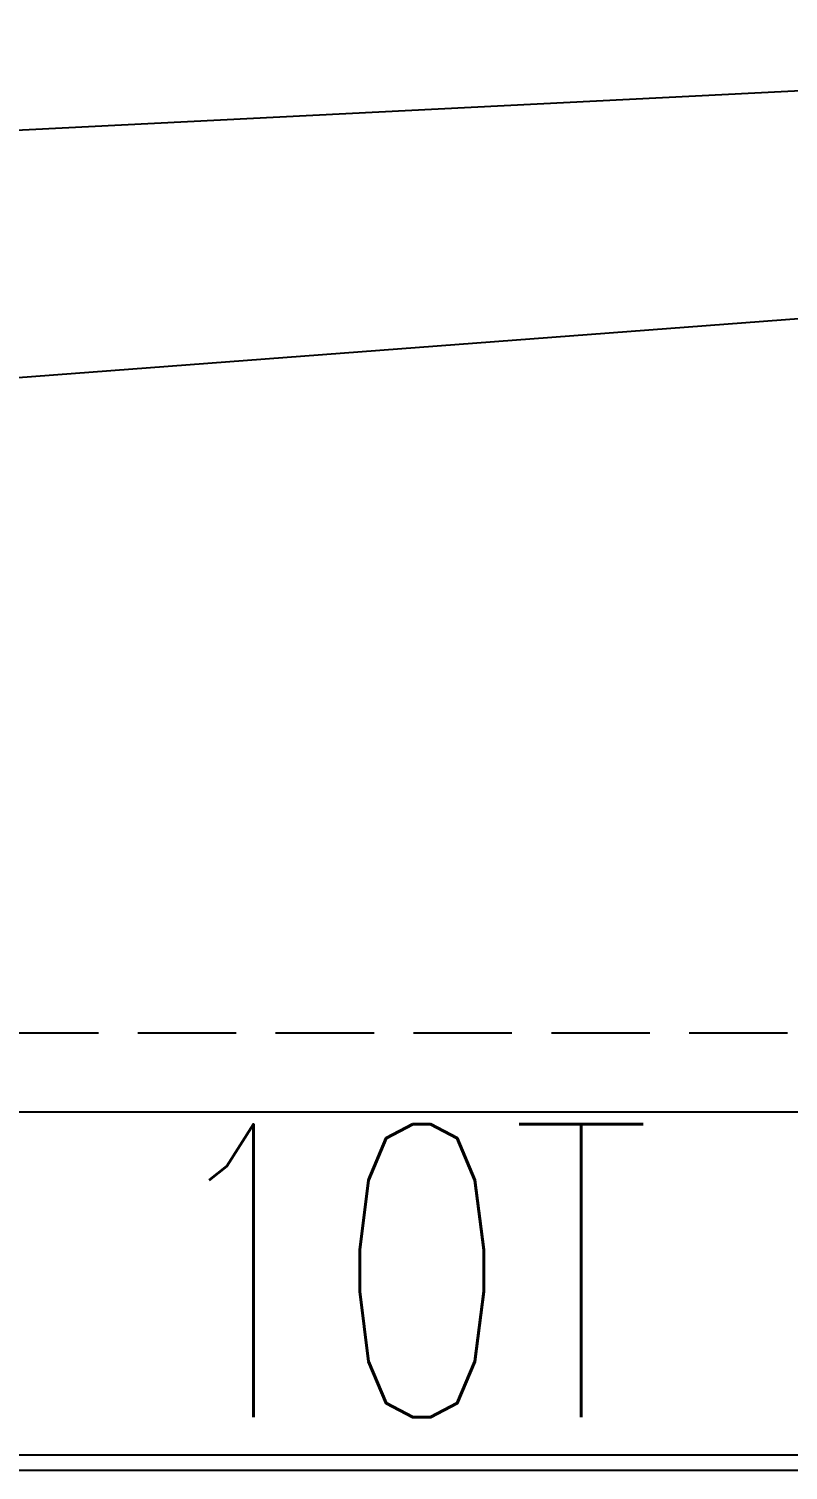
# Model space of a CAD drawing. Extents: x -1201378 to 2367219, y -619313 to 244905.
# Drawn here: x 1258999 to 1260927, y 143723 to 147383 of the extents above; entities that cross this region are included whole.
import ezdxf

# ---------------------------------------------------------------- set-up
doc = ezdxf.new("R2010")
doc.units = 0
doc.header["$LTSCALE"] = 1000
doc.linetypes.add('DASH', pattern=[0.35, 0.25, -0.1])
doc.layers.get('0').update_dxf_attribs({"linetype": 'CONTINUOUS'})
for name, color, linetype in [('A-LIN-V', 9, 'CONTINUOUS'), ('FHSGH10105-主梁-04', 7, 'CONTINUOUS'), ('FHSGH10105-主梁-06', 7, 'CONTINUOUS')]:
    doc.layers.add(name, color=color, linetype=linetype)
doc.styles.add('A-STANDARD', font='SIMPLEX', dxfattribs={"bigfont": 'GBCBIG'})

# ---------------------------------------------------------------- blocks, each defined once
blk = doc.blocks.new('b234swerwr-M')
at = {"color": 6, "linetype": 'DASH'}
blk.add_line((1570255.4, 577182.5), (1562425.4, 577182.5), dxfattribs=at)
at = {"layer": 'FHSGH10105-主梁-04', "color": 4, "linetype": 'Continuous'}
blk.add_line((1562470.6, 576982.5), (1570255.4, 576982.5), dxfattribs=at)
at = {"layer": 'FHSGH10105-主梁-06', "color": 4, "linetype": 'Continuous'}
for p, q in [((1562724.4, 576111.8), (1570255.4, 576111.8)), ((1562731.1, 576072.5), (1570255.4, 576072.5))]:
    blk.add_line(p, q, dxfattribs=at)

msp = doc.modelspace()

# ---------------------------------------------------------------- linework, layer by layer
at = {"layer": 'A-LIN-V', "color": 2}
for p, q in [((1256125.6, 146983.3), (1264075.6, 147383.3)), ((1256125.6, 146283.3), (1264075.6, 146883.3))]:
    msp.add_line(p, q, dxfattribs=at)

# ---------------------------------------------------------------- block references
at = {"layer": 'A-LIN-V'}
msp.add_blockref('b234swerwr-M', (-306179.8, -432349.2), dxfattribs=at)

# ---------------------------------------------------------------- texts
at = {"layer": 'FHSGH10105-主梁-06', "color": 3, "linetype": 'Continuous', "style": 'A-STANDARD', "width": 0.705882}
msp.add_text('10T', height=743.75, dxfattribs=at).set_placement((1259321.5, 143857.8))

doc.saveas('drawing.dxf')
